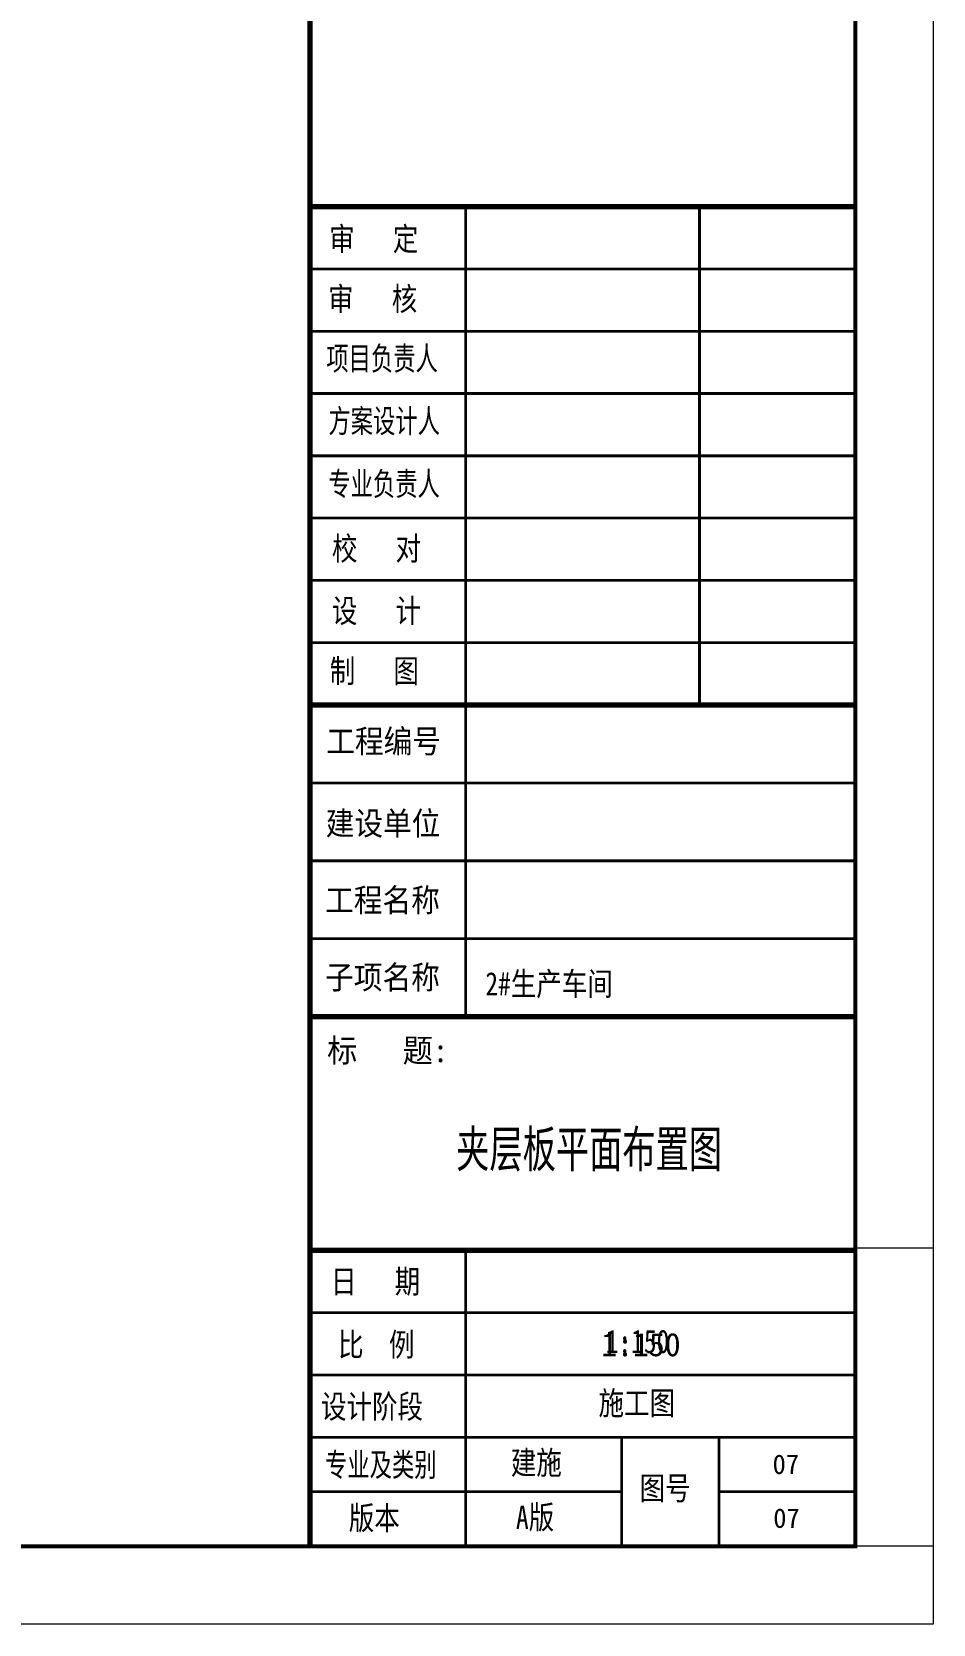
# Model space of a CAD drawing. Header units: millimetres. Extents: x 19781 to 898973, y -947928 to -267362.
# Drawn here: x 684560 to 701917, y -383529 to -352864 of the extents above; entities that cross this region are included whole.
import ezdxf
from ezdxf.enums import TextEntityAlignment as Align

# ---------------------------------------------------------------- set-up
doc = ezdxf.new("R2010")
doc.units = ezdxf.units.MM
doc.header["$LTSCALE"] = 100
for name, color, linetype, lineweight in [('BORDER', 7, 'Continuous', 18), ('BZ_标准图框', 7, 'Continuous', 18), ('PUB_TITLE', 4, 'Continuous', 18), ('TK(图框线)', 45, 'Continuous', 18)]:
    doc.layers.add(name, color=color, linetype=linetype, lineweight=lineweight)
doc.layers.add('VHSoft_barcode', color=7, linetype='Continuous', lineweight=18, plot=False)
doc.styles.add('-宋体', font='')
doc.styles.add('HT', font='', dxfattribs={"width": 0.8})
doc.styles.add('TSSD_REIN', font='tssdeng.shx', dxfattribs={"width": 0.7, "bigfont": 'hztxt.shx'})
doc.styles.get('-宋体').set_extended_font_data('宋体')
doc.styles.get('HT').set_extended_font_data('宋体')

msp = doc.modelspace()

# ---------------------------------------------------------------- linework, layer by layer
at = {"layer": 'BORDER'}
msp.add_lwpolyline([(568267, -383529.47), (568267, -320529.47), (701917, -320529.47), (701917, -383529.47)], close=True, dxfattribs=at)
msp.add_lwpolyline([(572017, -382029.47, 75, 75, 0), (572017, -322029.47, 75, 75, 0), (700417, -322029.47, 75, 75, 0), (700417, -382029.47, 75, 75, 0)], format="xyseb", close=True, dxfattribs=at)
at = {"layer": 'BZ_标准图框'}
for points in [[(689917, -382029.47, 105, 105, 0), (689917, -322029.47, 105, 105, 0)], [(689917, -356229.47, 105, 105, 0), (700417, -356229.47, 105, 105, 0)], [(692917, -371829.47, 52.5, 52.5, 0), (692917, -356229.47, 52.5, 52.5, 0)], [(697417, -365830.72, 52.5, 52.5, 0), (697417, -356229.47, 52.5, 52.5, 0)], [(689917, -357429.47, 52.5, 52.5, 0), (700417, -357429.47, 52.5, 52.5, 0)], [(689917, -358629.47, 52.5, 52.5, 0), (700417, -358629.47, 52.5, 52.5, 0)], [(689917, -359829.47, 52.5, 52.5, 0), (700417, -359829.47, 52.5, 52.5, 0)], [(689917, -361029.47, 52.5, 52.5, 0), (700417, -361029.47, 52.5, 52.5, 0)], [(689917, -362229.47, 52.5, 52.5, 0), (700417, -362229.47, 52.5, 52.5, 0)], [(689917, -363429.47, 52.5, 52.5, 0), (700417, -363429.47, 52.5, 52.5, 0)], [(689917, -364629.47, 52.5, 52.5, 0), (700417, -364629.47, 52.5, 52.5, 0)], [(689917, -364629.47, 52.5, 52.5, 0), (700417, -364629.47, 52.5, 52.5, 0)], [(689917, -365829.47, 105, 105, 0), (700417, -365829.47, 105, 105, 0)], [(689917, -367329.47, 52.5, 52.5, 0), (700417, -367329.47, 52.5, 52.5, 0)], [(689917, -368829.47, 52.5, 52.5, 0), (700417, -368829.47, 52.5, 52.5, 0)], [(689917, -370329.47, 52.5, 52.5, 0), (700417, -370329.47, 52.5, 52.5, 0)], [(689917, -371829.47, 105, 105, 0), (700417, -371829.47, 105, 105, 0)], [(689917, -376329.47, 105, 105, 0), (700417, -376329.47, 105, 105, 0)], [(692917, -379929.47, 52.5, 52.5, 0), (692917, -376329.47, 52.5, 52.5, 0)], [(689917, -377529.47, 52.5, 52.5, 0), (700417, -377529.47, 52.5, 52.5, 0)], [(689917, -378729.47, 52.5, 52.5, 0), (700417, -378729.47, 52.5, 52.5, 0)], [(689917, -379929.47, 52.5, 52.5, 0), (700417, -379929.47, 52.5, 52.5, 0)], [(689917, -379929.47, 52.5, 52.5, 0), (700417, -379929.47, 52.5, 52.5, 0)], [(692917, -382029.47, 52.5, 52.5, 0), (692917, -379929.47, 52.5, 52.5, 0)], [(695917, -382029.47, 52.5, 52.5, 0), (695917, -379929.47, 52.5, 52.5, 0)], [(697792, -382029.47, 52.5, 52.5, 0), (697792, -379929.47, 52.5, 52.5, 0)], [(689917, -380979.47, 52.5, 52.5, 0), (695917, -380979.47, 52.5, 52.5, 0)], [(697792, -380979.47, 52.5, 52.5, 0), (700417, -380979.47, 52.5, 52.5, 0)]]:
    msp.add_lwpolyline(points, format="xyseb", dxfattribs=at)
at = {"layer": 'VHSoft_barcode'}
msp.add_lwpolyline([(700417, -382029.47), (700417, -376279.48), (701917, -376279.48), (701917, -382029.47)], close=True, dxfattribs=at)

# ---------------------------------------------------------------- texts
at = {"layer": 'BZ_标准图框', "style": 'HT'}
for s, width, p in [('项目负责人', 0.7, (690231.18, -359378.57)), ('方案设计人', 0.7, (690271.23, -360582.75)), ('专业负责人', 0.7, (690269.36, -361792.5)), ('工程编号', 0.9, (690229.97, -366751.74)), ('建设单位', 0.9, (690218.95, -368332.35)), ('工程名称', 0.9, (690208.65, -369811.24)), ('子项名称', 0.9, (690208.65, -371297.83)), ('设计阶段', 0.8, (690128.93, -379563.57)), ('专业及类别', 0.7, (690206.33, -380682.94)), ('图号', 0.8, (696263.28, -381136.52))]:
    msp.add_text(s, height=450, dxfattribs=dict(at, width=width)).set_placement(p)
at = {"layer": 'BZ_标准图框', "char_height": 450, "attachment_point": 7, "style": 'HT'}
for s, insert, width in [('审   定', (690285.07, -357128.95), 2583), ('审   核', (690265.39, -358282.09), 2589), ('校   对', (690339.51, -363090.2), 2622), ('设   计', (690337.32, -364290.22), 2613), ('制   图', (690296.81, -365446.45), 2589), ('{\\W0.95;标   题:}', (690245.92, -372755.34), 3423.5625), ('日   期', (690321.29, -377207.22), 2475), ('比  例', (690457.55, -378419.53), 2127), ('版本 ', (690663.63, -381761.59), 1503)]:
    msp.add_mtext(s, dxfattribs=dict(at, insert=insert, width=width))
at = {"layer": 'PUB_TITLE', "color": 150, "style": 'TSSD_REIN', "width": 0.8}
msp.add_text('夹层板平面布置图', height=800.04, dxfattribs=at).set_placement((695292.01, -374807.26), align=Align.CENTER)
at = {"layer": 'TK(图框线)', "style": 'HT', "width": 0.8}
for s, p in [('2#生产车间', (693294.31, -371422.66)), ('1:150', (695611.11, -378308.64)), ('施工图', (695473.17, -379497.89)), ('建施', (693784.43, -380645.13)), ('A版', (693883.45, -381695.36))]:
    msp.add_text(s, height=450, dxfattribs=at).set_placement(p)
at = {"layer": 'TK(图框线)', "style": 'HT'}
msp.add_text('1:150', height=450, dxfattribs=at).set_placement((695524.23, -378369.97))
at = {"layer": 'TK(图框线)', "style": '-宋体'}
for p in [(699080.03, -380637.97), (699092.98, -381675.22)]:
    msp.add_text('07', height=375, dxfattribs=at).set_placement(p, align=Align.CENTER)

doc.saveas('drawing.dxf')
